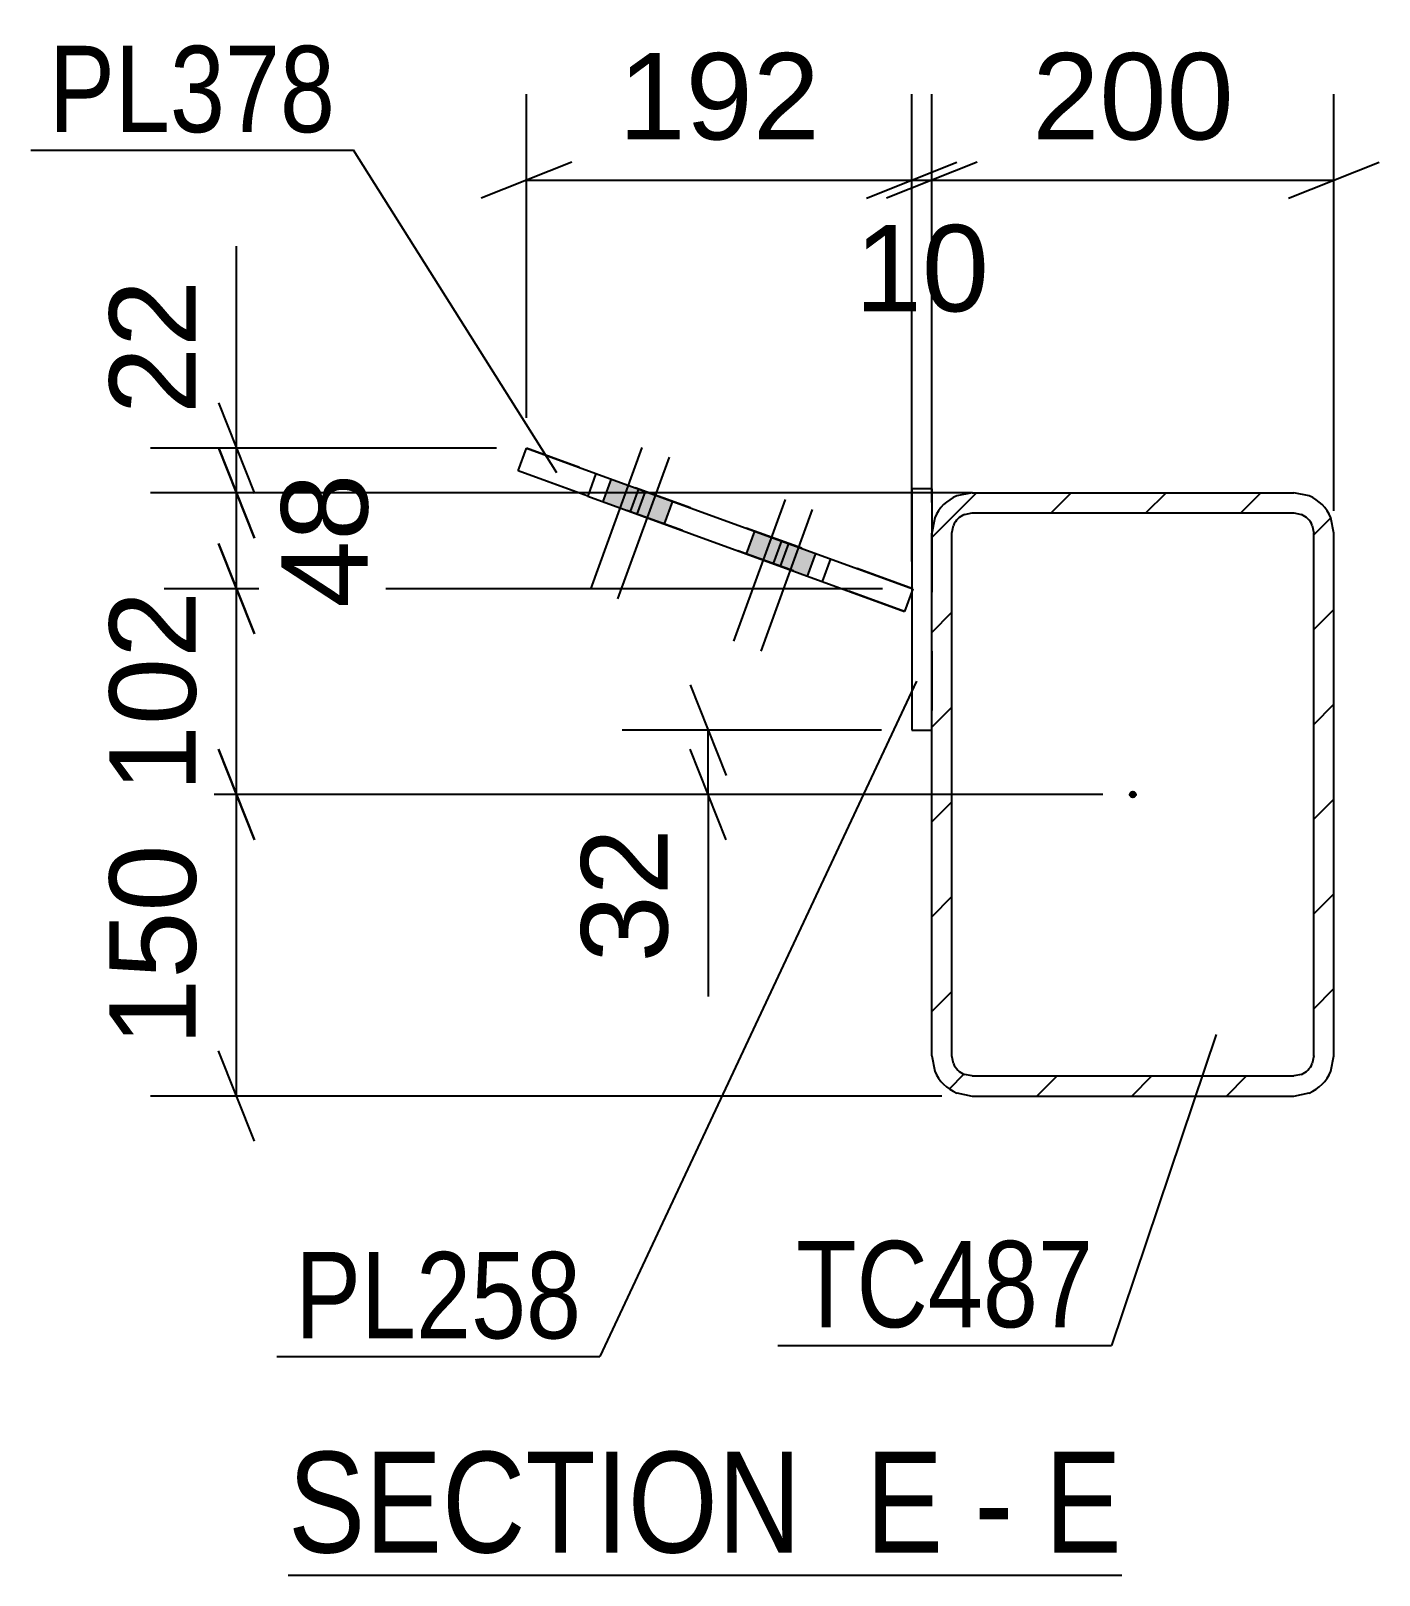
# Model space of a CAD drawing. Header units: millimetres. Extents: x 0 to 841, y 0 to 594.
# Drawn here: x 234.1 to 278.8, y 105.9 to 157.1 of the extents above; entities that cross this region are included whole.
import ezdxf

# ---------------------------------------------------------------- set-up
doc = ezdxf.new("R2010")
doc.units = ezdxf.units.MM
doc.linetypes.add('DXK_LINE_DOT2', pattern=[3.9198, 1.9599, -1.9599])
doc.linetypes.add('DXK_LINE_DOT3', pattern=[5.9187, 2.979, -0.9799, 0.9799, -0.9799])
doc.styles.add('Arial', font='ARIAL.TTF', dxfattribs={"height": 0.2})
doc.styles.add('Arial Narrow', font='ARIALN.TTF', dxfattribs={"height": 0.2})

# ---------------------------------------------------------------- blocks, each defined once
blk = doc.blocks.new('Unknown-284933746-15 - 4077')
at = {"color": 6, "linetype": 'Continuous'}
blk.add_line((242.617, 105.941), (270.264, 105.941), dxfattribs=at)
at = {"color": 0, "linetype": 'Continuous'}
for points in [[(260.726, 106.691), (260.726, 110.191), (242.617, 110.191), (242.617, 106.691)], [(264.332, 106.691), (264.332, 110.191), (261.776, 110.191), (261.776, 106.691)], [(266.657, 106.691), (266.657, 110.191), (265.382, 110.191), (265.382, 106.691)], [(270.264, 106.691), (270.264, 110.191), (267.707, 110.191), (267.707, 106.691)]]:
    blk.add_wipeout(points, dxfattribs=at)
at = {"color": 7, "linetype": 'Continuous', "style": 'Arial Narrow'}
for s, height, p in [('SECTION ', 3.3405, (242.617, 106.691)), ('E', 3.34, (261.776, 106.691)), ('E', 3.34, (267.707, 106.691)), ('-', 3.34, (265.382, 106.691))]:
    blk.add_text(s, height=height, dxfattribs=at).set_placement(p)
blk = doc.blocks.new('Part-284933746-4107 - 4077')
at = {"color": 2, "linetype": 'Continuous'}
for p, q in [((263.964, 141.958), (263.297, 141.958)), ((263.297, 141.958), (263.297, 133.958)), ((263.964, 141.958), (263.964, 140.492)), ((263.297, 133.958), (263.964, 133.958))]:
    blk.add_line(p, q, dxfattribs=at)
at = {"color": 7, "linetype": 'DXK_LINE_DOT2'}
for p, q in [((263.964, 141.958), (263.297, 141.958)), ((263.964, 140.492), (263.964, 133.958)), ((263.297, 133.958), (263.964, 133.958))]:
    blk.add_line(p, q, dxfattribs=at)
blk = doc.blocks.new('Part-284933746-4120 - 4077')
at = {"color": 2, "linetype": 'Continuous'}
for p, q in [((250.247, 142.556), (250.521, 143.308)), ((250.521, 143.308), (252.824, 142.47)), ((252.55, 141.718), (250.247, 142.556)), ((252.824, 142.47), (252.55, 141.718)), ((252.824, 142.47), (263.331, 138.646)), ((252.55, 141.718), (263.057, 137.894)), ((263.331, 138.646), (263.057, 137.894)), ((263.331, 138.646), (263.331, 138.646))]:
    blk.add_line(p, q, dxfattribs=at)
at = {"color": 7, "linetype": 'DXK_LINE_DOT2'}
for p, q in [((263.331, 138.646), (250.521, 143.308)), ((263.057, 137.894), (250.247, 142.556)), ((260.339, 138.884), (260.613, 139.635))]:
    blk.add_line(p, q, dxfattribs=at)
blk = doc.blocks.new('Part-284933746-4141 - 4077')
at = {"linetype": 'Continuous'}
h = blk.add_hatch(dxfattribs=at)
h.set_pattern_fill('', scale=0.7, style=0, pattern_type=0)
h.set_pattern_definition([(45, (277.1954, 141.002), (-1.57154, 1.57154), [])])
h.paths.add_polyline_path([(277.297, 140.492), (277.195, 141.002), (276.906, 141.435), (276.474, 141.724), (275.964, 141.825), (265.297, 141.825), (264.787, 141.724), (264.354, 141.435), (264.065, 141.002), (263.964, 140.492), (263.964, 123.158), (264.065, 122.648), (264.354, 122.216), (264.787, 121.927), (265.297, 121.825), (275.964, 121.825), (276.474, 121.927), (276.906, 122.216), (277.195, 122.648), (277.297, 123.158)])
h.paths.add_polyline_path([(276.579, 122.903), (276.435, 122.687), (276.219, 122.542), (275.964, 122.492), (265.297, 122.492), (265.042, 122.542), (264.826, 122.687), (264.681, 122.903), (264.63, 123.158), (264.63, 140.492), (264.681, 140.747), (264.826, 140.963), (265.042, 141.108), (265.297, 141.158), (275.964, 141.158), (276.219, 141.108), (276.435, 140.963), (276.579, 140.747), (276.63, 140.492), (276.63, 123.158)])
blk.add_hatch(color=246, dxfattribs=at).paths.add_polyline_path([(270.63, 131.725, -1), (270.63, 131.925, -1)])
at = {"color": 2, "linetype": 'Continuous'}
for p, q in [((265.297, 141.825), (264.787, 141.724)), ((265.297, 141.825), (265.297, 141.825)), ((265.297, 141.825), (275.964, 141.825)), ((275.964, 141.825), (275.964, 141.825)), ((276.474, 141.724), (275.964, 141.825)), ((264.065, 141.002), (263.964, 140.492)), ((265.042, 141.108), (265.297, 141.158)), ((265.297, 141.158), (265.297, 141.158)), ((265.297, 141.158), (275.964, 141.158)), ((275.964, 141.158), (275.964, 141.158)), ((275.964, 141.158), (276.219, 141.108)), ((277.297, 140.492), (277.195, 141.002)), ((263.964, 140.492), (263.964, 140.492)), ((263.964, 123.158), (263.964, 140.492)), ((264.63, 140.492), (264.681, 140.747)), ((264.63, 140.492), (264.63, 140.492)), ((264.63, 123.158), (264.63, 140.492)), ((276.579, 140.747), (276.63, 140.492)), ((276.63, 140.492), (276.63, 140.492)), ((276.63, 123.158), (276.63, 140.492)), ((277.297, 140.492), (277.297, 140.492)), ((277.297, 123.158), (277.297, 140.492)), ((263.964, 123.158), (263.964, 123.158)), ((263.964, 123.158), (264.065, 122.648)), ((264.63, 123.158), (264.63, 123.158)), ((264.681, 122.903), (264.63, 123.158)), ((276.63, 123.158), (276.579, 122.903)), ((276.63, 123.158), (276.63, 123.158)), ((277.195, 122.648), (277.297, 123.158)), ((277.297, 123.158), (277.297, 123.158)), ((265.297, 122.492), (265.042, 122.542)), ((265.297, 122.492), (265.297, 122.492)), ((265.297, 122.492), (275.964, 122.492)), ((276.219, 122.542), (275.964, 122.492)), ((275.964, 122.492), (275.964, 122.492)), ((264.787, 121.927), (265.297, 121.825)), ((275.964, 121.825), (276.474, 121.927)), ((265.297, 121.825), (265.297, 121.825)), ((265.297, 121.825), (275.964, 121.825)), ((275.964, 121.825), (275.964, 121.825))]:
    blk.add_line(p, q, dxfattribs=at)
at = {"color": 7, "linetype": 'DXK_LINE_DOT3'}
blk.add_line((270.63, 131.825), (270.63, 131.825), dxfattribs=at)
at = {"color": 246, "linetype": 'DXK_LINE_DOT2'}
blk.add_line((270.63, 131.825), (270.63, 131.825), dxfattribs=at)
at = {"color": 246, "linetype": 'Continuous'}
blk.add_circle((270.63, 131.825), 0.1, dxfattribs=at)
at = {"color": 2, "linetype": 'Continuous'}
for centre, radius, start, end in [((265.297, 140.492), 1.333, 112.5, 157.5), ((275.964, 140.492), 1.333, 22.5, 67.5), ((265.297, 140.492), 0.667, 112.5, 157.5), ((275.964, 140.492), 0.667, 22.5, 67.5), ((265.297, 123.158), 0.667, 202.5, 247.5), ((275.964, 123.158), 0.667, 292.5, 337.5), ((265.297, 123.158), 1.333, 202.5, 247.5), ((275.964, 123.158), 1.333, 292.5, 337.5)]:
    blk.add_arc(centre, radius, start, end, dxfattribs=at)
blk = doc.blocks.new('Bolt-284933746-4133 - 4077')
at = {"linetype": 'Continuous'}
for points in [[(253.056, 141.534), (254.183, 141.124), (254.457, 141.876), (253.329, 142.286)], [(253.956, 141.206), (255.084, 140.796), (255.358, 141.548), (254.23, 141.958)], [(257.804, 139.806), (258.932, 139.396), (259.206, 140.147), (258.078, 140.558)], [(258.705, 139.478), (259.833, 139.068), (260.107, 139.819), (258.979, 140.23)]]:
    blk.add_hatch(color=1, dxfattribs=at).paths.add_polyline_path(points)
at = {"color": 1, "linetype": 'Continuous'}
for p, q in [((254.349, 143.334), (252.639, 138.635)), ((255.25, 143.006), (253.54, 138.307)), ((253.329, 142.286), (253.056, 141.534)), ((254.23, 141.958), (253.956, 141.206)), ((254.457, 141.876), (254.183, 141.124)), ((255.358, 141.548), (255.084, 140.796)), ((259.098, 141.605), (257.388, 136.907)), ((259.999, 141.278), (258.289, 136.579)), ((258.078, 140.558), (257.804, 139.806)), ((258.979, 140.23), (258.705, 139.478)), ((259.206, 140.147), (258.932, 139.396)), ((260.107, 139.819), (259.833, 139.068))]:
    blk.add_line(p, q, dxfattribs=at)
blk = doc.blocks.new('StraightDimension-284933746-4206 - 4077')
at = {"color": 7, "linetype": 'Continuous'}
for p, q in [((263.297, 139.553), (263.297, 154.593)), ((263.964, 141.509), (263.964, 154.593)), ((261.797, 151.593), (264.797, 152.793)), ((265.464, 152.793), (262.464, 151.593)), ((263.297, 152.193), (263.964, 152.193))]:
    blk.add_line(p, q, dxfattribs=at)
at = {"color": 0}
blk.add_wipeout([(266.454, 147.243), (266.454, 151.443), (260.807, 151.443), (260.807, 147.243)], dxfattribs=at)
at = {"color": 3, "style": 'Arial'}
blk.add_text('10', height=2.8652, dxfattribs=at).set_placement((261.407, 147.843))
blk = doc.blocks.new('StraightDimension-284933746-4174 - 4077')
at = {"color": 7, "linetype": 'Continuous'}
for p, q in [((255.948, 135.458), (257.148, 132.458)), ((262.297, 133.958), (253.698, 133.958)), ((256.548, 131.825), (256.548, 133.958)), ((257.148, 130.325), (255.948, 133.325)), ((269.63, 131.825), (253.698, 131.825)), ((256.548, 131.825), (256.548, 125.128)), ((256.548, 131.825), (256.548, 125.128))]:
    blk.add_line(p, q, dxfattribs=at)
at = {"color": 0}
blk.add_wipeout([(255.798, 131.3), (251.598, 131.3), (251.598, 125.653), (255.798, 125.653)], dxfattribs=at)
at = {"color": 3, "style": 'Arial'}
blk.add_text('32', height=2.8652, rotation=90.0002, dxfattribs=at).set_placement((255.198, 126.253))
blk = doc.blocks.new('StraightDimension-284933746-4186 - 4077')
at = {"color": 7, "linetype": 'Continuous'}
for p, q in [((250.521, 144.308), (250.521, 155.043)), ((263.297, 139.553), (263.297, 155.043)), ((252.021, 152.793), (249.021, 151.593)), ((261.797, 151.593), (264.797, 152.793)), ((250.521, 152.193), (263.297, 152.193))]:
    blk.add_line(p, q, dxfattribs=at)
at = {"color": 0}
blk.add_wipeout([(260.844, 152.943), (260.844, 157.143), (252.973, 157.143), (252.973, 152.943)], dxfattribs=at)
at = {"color": 3, "style": 'Arial'}
blk.add_text('192', height=2.8652, dxfattribs=at).set_placement((253.573, 153.543))
blk = doc.blocks.new('StraightDimension-284933746-4195 - 4077')
at = {"color": 7, "linetype": 'Continuous'}
for p, q in [((263.964, 141.509), (263.964, 155.043)), ((277.297, 141.227), (277.297, 155.043)), ((265.464, 152.793), (262.464, 151.593)), ((275.797, 151.593), (278.797, 152.793)), ((263.964, 152.193), (277.297, 152.193))]:
    blk.add_line(p, q, dxfattribs=at)
at = {"color": 0}
blk.add_wipeout([(274.566, 152.943), (274.566, 157.143), (266.695, 157.143), (266.695, 152.943)], dxfattribs=at)
at = {"color": 3, "style": 'Arial'}
blk.add_text('200', height=2.8652, dxfattribs=at).set_placement((267.295, 153.543))
blk = doc.blocks.new('StraightDimension-284933746-4221 - 4077')
at = {"color": 7, "linetype": 'Continuous'}
for p, q in [((240.303, 133.325), (241.503, 130.325)), ((269.63, 131.825), (238.053, 131.825)), ((240.903, 121.825), (240.903, 131.825)), ((241.503, 120.325), (240.303, 123.325)), ((264.298, 121.825), (238.053, 121.825))]:
    blk.add_line(p, q, dxfattribs=at)
at = {"color": 0}
blk.add_wipeout([(240.153, 130.761), (235.953, 130.76), (235.953, 122.89), (240.153, 122.89)], dxfattribs=at)
at = {"color": 3, "style": 'Arial'}
blk.add_text('150', height=2.8652, rotation=90.0002, dxfattribs=at).set_placement((239.553, 123.49))
blk = doc.blocks.new('StraightDimension-284933746-4232 - 4077')
at = {"color": 7, "linetype": 'Continuous'}
for p, q in [((240.303, 140.146), (241.503, 137.146)), ((262.331, 138.646), (238.053, 138.646)), ((240.903, 131.825), (240.903, 138.646)), ((241.503, 130.325), (240.303, 133.325)), ((269.63, 131.825), (238.053, 131.825))]:
    blk.add_line(p, q, dxfattribs=at)
at = {"color": 0}
blk.add_wipeout([(240.153, 139.171), (235.953, 139.171), (235.953, 131.3), (240.153, 131.3)], dxfattribs=at)
at = {"color": 3, "style": 'Arial'}
blk.add_text('102', height=2.8652, rotation=90.0002, dxfattribs=at).set_placement((239.553, 131.9))
blk = doc.blocks.new('StraightDimension-284933746-4243 - 4077')
at = {"color": 7, "linetype": 'Continuous'}
for p, q in [((240.303, 143.325), (241.503, 140.325)), ((265.317, 141.825), (238.503, 141.825)), ((240.903, 138.646), (240.903, 141.825)), ((241.503, 137.146), (240.303, 140.146)), ((262.331, 138.646), (238.503, 138.646))]:
    blk.add_line(p, q, dxfattribs=at)
at = {"color": 0}
blk.add_wipeout([(245.853, 143.059), (241.653, 143.059), (241.653, 137.412), (245.853, 137.412)], dxfattribs=at)
at = {"color": 3, "style": 'Arial'}
blk.add_text('48', height=2.8652, rotation=90.0002, dxfattribs=at).set_placement((245.253, 138.012))
blk = doc.blocks.new('StraightDimension-284933746-4253 - 4077')
at = {"color": 7, "linetype": 'Continuous'}
for p, q in [((240.903, 143.308), (240.903, 150.005)), ((240.903, 143.308), (240.903, 150.005)), ((240.303, 144.808), (241.503, 141.808)), ((249.521, 143.308), (238.053, 143.308)), ((241.503, 140.325), (240.303, 143.325)), ((240.903, 141.825), (240.903, 143.308)), ((265.317, 141.825), (238.053, 141.825))]:
    blk.add_line(p, q, dxfattribs=at)
at = {"color": 0}
blk.add_wipeout([(240.153, 149.48), (235.953, 149.48), (235.953, 143.833), (240.153, 143.833)], dxfattribs=at)
at = {"color": 3, "style": 'Arial'}
blk.add_text('22', height=2.8652, rotation=90.0002, dxfattribs=at).set_placement((239.553, 144.433))
blk = doc.blocks.new('Mark-284933746-4103 - 4077')
at = {"color": 30, "linetype": 'Continuous'}
for p in [(263.45, 135.577), (242.246, 113.191)]:
    blk.add_line(p, (252.95, 113.191), dxfattribs=at)
at = {"color": 0}
blk.add_wipeout([(252.35, 113.791), (252.35, 116.791), (242.846, 116.791), (242.846, 113.791)], dxfattribs=at)
blk.add_wipeout([(252.35, 113.791), (252.35, 116.791), (242.846, 116.791), (242.846, 113.791)], dxfattribs=at)
at = {"color": 3, "style": 'Arial Narrow'}
blk.add_text('PL258', height=2.8633, dxfattribs=at).set_placement((242.846, 113.791))
blk = doc.blocks.new('Mark-284933746-4116 - 4077')
at = {"color": 30, "linetype": 'Continuous'}
for p in [(234.084, 153.185), (251.525, 142.486)]:
    blk.add_line(p, (244.788, 153.185), dxfattribs=at)
at = {"color": 0}
blk.add_wipeout([(244.188, 153.785), (244.188, 156.785), (234.684, 156.785), (234.684, 153.785)], dxfattribs=at)
blk.add_wipeout([(244.188, 153.785), (244.188, 156.785), (234.684, 156.785), (234.684, 153.785)], dxfattribs=at)
at = {"color": 3, "style": 'Arial Narrow'}
blk.add_text('PL378', height=2.8633, dxfattribs=at).set_placement((234.684, 153.785))
blk = doc.blocks.new('Mark-284933746-4137 - 4077')
at = {"color": 30, "linetype": 'Continuous'}
for p in [(273.398, 123.861), (258.861, 113.559)]:
    blk.add_line(p, (269.925, 113.559), dxfattribs=at)
at = {"color": 0}
blk.add_wipeout([(269.325, 114.159), (269.325, 117.159), (259.461, 117.159), (259.461, 114.159)], dxfattribs=at)
blk.add_wipeout([(269.325, 114.159), (269.325, 117.159), (259.461, 117.159), (259.461, 114.159)], dxfattribs=at)
at = {"color": 3, "style": 'Arial Narrow'}
blk.add_text('TC487', height=2.8633, dxfattribs=at).set_placement((259.461, 114.159))

msp = doc.modelspace()

# ---------------------------------------------------------------- block references
for name in ['Part-284933746-4120 - 4077', 'Bolt-284933746-4133 - 4077', 'Part-284933746-4107 - 4077', 'Part-284933746-4141 - 4077', 'Unknown-284933746-15 - 4077']:
    msp.add_blockref(name, (0, 0))

# ---------------------------------------------------------------- next in the draw order: block references
for name in ['StraightDimension-284933746-4206 - 4077', 'StraightDimension-284933746-4174 - 4077']:
    msp.add_blockref(name, (0, 0))

# ---------------------------------------------------------------- next in the draw order: block references
for name in ['StraightDimension-284933746-4186 - 4077', 'StraightDimension-284933746-4221 - 4077']:
    msp.add_blockref(name, (0, 0))

# ---------------------------------------------------------------- next in the draw order: block references
for name in ['StraightDimension-284933746-4195 - 4077', 'StraightDimension-284933746-4232 - 4077']:
    msp.add_blockref(name, (0, 0))

# ---------------------------------------------------------------- next in the draw order: block references
for name in ['StraightDimension-284933746-4243 - 4077', 'Mark-284933746-4103 - 4077']:
    msp.add_blockref(name, (0, 0))

# ---------------------------------------------------------------- next in the draw order: block references
for name in ['StraightDimension-284933746-4253 - 4077', 'Mark-284933746-4137 - 4077']:
    msp.add_blockref(name, (0, 0))

# ---------------------------------------------------------------- next in the draw order: block references
msp.add_blockref('Mark-284933746-4116 - 4077', (0, 0))

doc.saveas('drawing.dxf')
